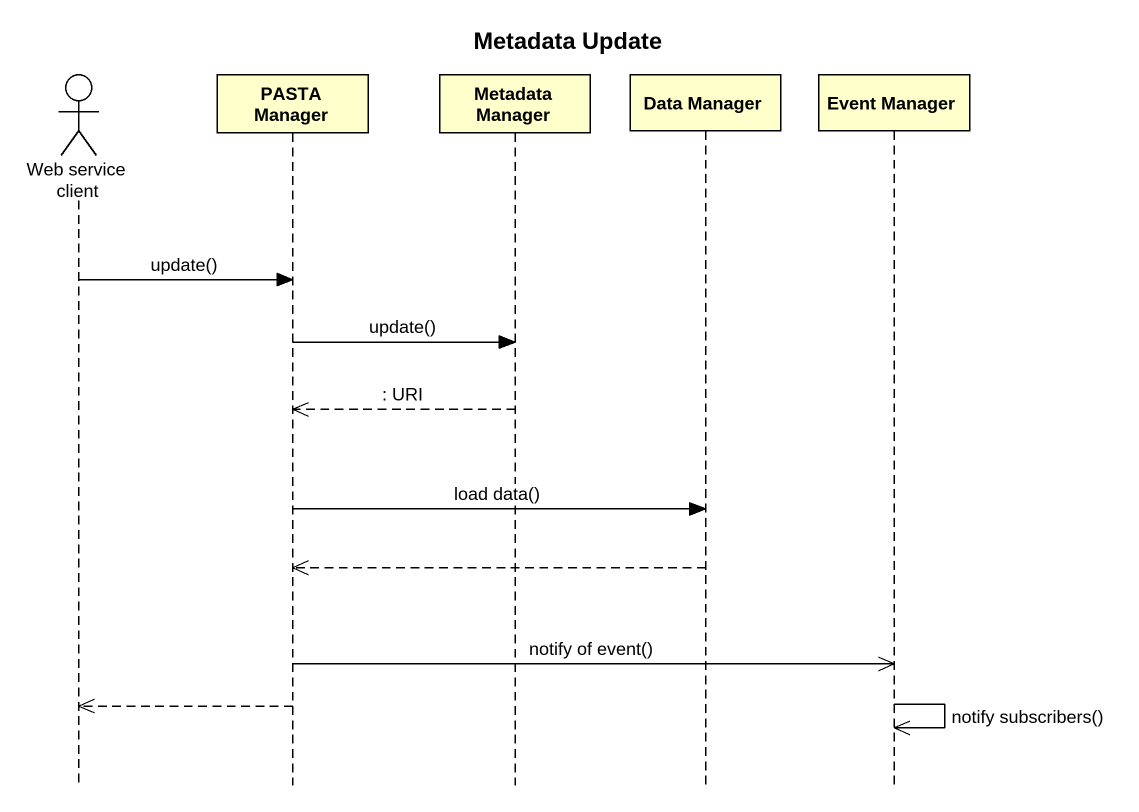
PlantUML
@startuml
title Metadata Update
hide footbox
actor "Web service client" as Web_service_client
participant "PASTA Manager" as PASTA_Manager
participant "Metadata Manager" as Metadata_Manager
participant "Data Manager" as Data_Manager
participant "Event Manager" as Event_Manager

Web_service_client -> PASTA_Manager : update()
PASTA_Manager -> Metadata_Manager : update()
Metadata_Manager -->> PASTA_Manager : : URI
PASTA_Manager -> Data_Manager : load data()
Data_Manager -->> PASTA_Manager
PASTA_Manager ->> Event_Manager : notify of event()
Event_Manager ->> Event_Manager : notify subscribers()
PASTA_Manager -->> Web_service_client
@enduml
